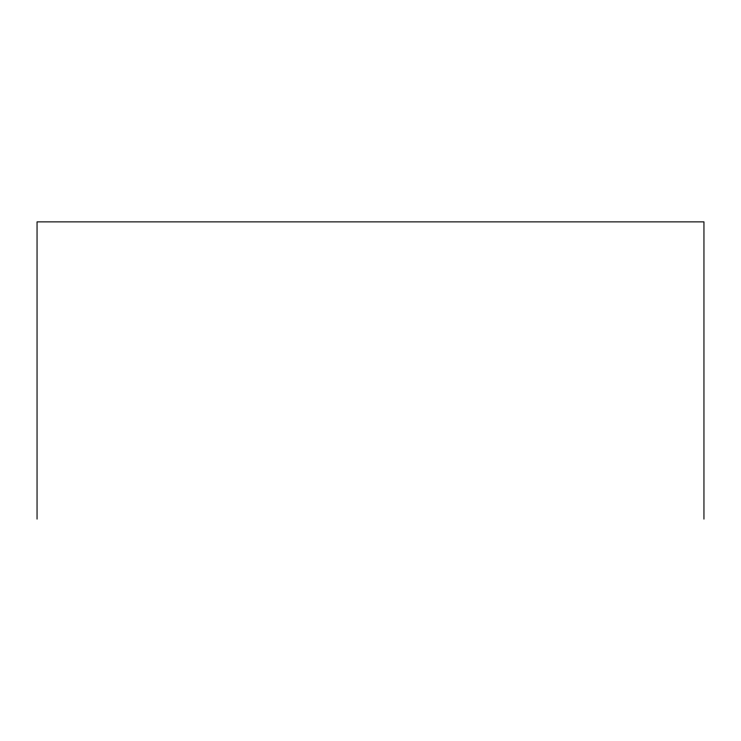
<?xml version="1.0" encoding="UTF-8"?>
<svg xmlns="http://www.w3.org/2000/svg" width="741" height="741" viewBox="0 0 741 741"><rect width="100%" height="100%" fill="white"/><g stroke="black" fill="none" stroke-linecap="round" stroke-linejoin="round"><path stroke-width="1.11" d="M703.95 519.126L703.95 221.874L37.05 221.874L37.05 519.126"/></g></svg>
